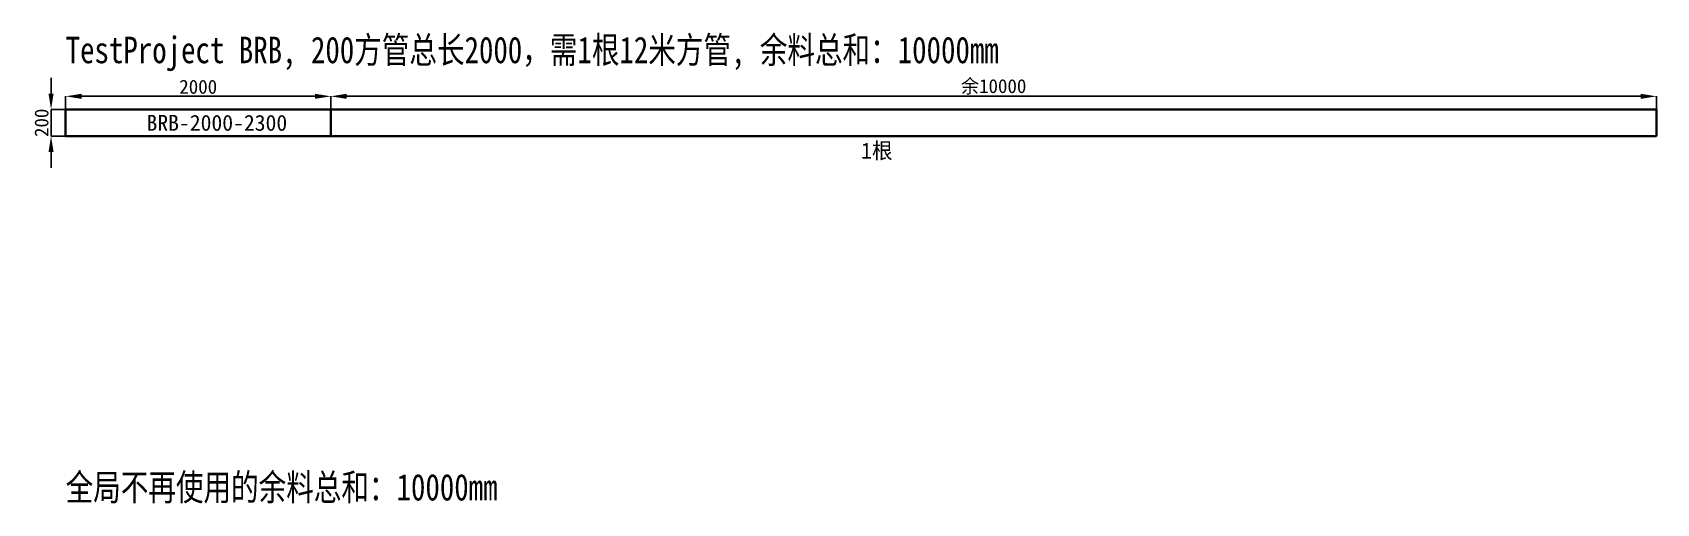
# Model space of a CAD drawing. Header units: metres. Extents: x -250 to 12000, y -1823 to 1732.
import ezdxf

# ---------------------------------------------------------------- set-up
doc = ezdxf.new("R2010")
doc.units = ezdxf.units.M
for name, color, linetype in [('DIMENSION', 3, 'Continuous'), ('TEXT', 3, 'Continuous'), ('TUBE', 3, 'Continuous')]:
    doc.layers.add(name, color=color, linetype=linetype)
doc.dimstyles.get("Standard").update_dxf_attribs({"dimscale": 30, "dimtxt": 3.5, "dimasz": 4, "dimexe": 1.25, "dimexo": 0, "dimtad": 1, "dimcen": 2.5, "dimazin": 3, "dimtfac": 1, "dimtmove": 0, "dimatfit": 3})

# ---------------------------------------------------------------- blocks, each defined once
blk = doc.blocks.new('_CLOSEDFILLED')
at = {"color": 0, "linetype": 'BYBLOCK'}
blk.add_solid([(-1, 0.16), (0, 0), (-1, -0.16)], dxfattribs=at)
blk = doc.blocks.new('*D1')
at = {"color": 0}
for p, q in [((-110, 1270), (-110, 1390)), ((-110, 950), (-110, 1150)), ((-110, 830), (-110, 710))]:
    blk.add_line(p, q, dxfattribs=at)
at = {"color": 3}
for p, q in [((10, 1150), (-110, 1150)), ((10, 950), (-110, 950))]:
    blk.add_line(p, q, dxfattribs=at)
at = {"layer": 'Defpoints'}
for p in [(10, 1150), (-110, 950), (10, 950)]:
    blk.add_point(p, dxfattribs=at)
at = {"layer": 'DIMENSION', "color": 0, "xscale": 120, "yscale": 120}
for p, rotation in [((-110, 1150), 270), ((-110, 950), 90)]:
    blk.add_blockref('_CLOSEDFILLED', p, dxfattribs=dict(at, rotation=rotation))
at = {"layer": 'DIMENSION', "color": 3, "insert": (-181.25, 1050), "char_height": 105, "attachment_point": 5, "rotation": 90}
blk.add_mtext('200', dxfattribs=at)
blk = doc.blocks.new('*D2')
at = {"color": 3}
for p, q in [((0, 1150), (0, 1250)), ((2000, 1150), (2000, 1250))]:
    blk.add_line(p, q, dxfattribs=at)
at = {"color": 0}
blk.add_line((120, 1250), (1880, 1250), dxfattribs=at)
at = {"layer": 'Defpoints'}
for p in [(0, 1250), (0, 1150), (2000, 1150)]:
    blk.add_point(p, dxfattribs=at)
at = {"layer": 'DIMENSION', "color": 0, "xscale": 120, "yscale": 120, "rotation": 180}
blk.add_blockref('_CLOSEDFILLED', (0, 1250), dxfattribs=at)
at = {"layer": 'DIMENSION', "color": 0, "xscale": 120, "yscale": 120}
blk.add_blockref('_CLOSEDFILLED', (2000, 1250), dxfattribs=at)
at = {"layer": 'DIMENSION', "color": 3, "insert": (1000, 1321.25), "char_height": 105, "attachment_point": 5}
blk.add_mtext('2000', dxfattribs=at)
blk = doc.blocks.new('*D3')
at = {"color": 3}
for p, q in [((2000, 1150), (2000, 1250)), ((12000, 1150), (12000, 1250))]:
    blk.add_line(p, q, dxfattribs=at)
at = {"color": 0}
blk.add_line((2120, 1250), (11880, 1250), dxfattribs=at)
at = {"layer": 'Defpoints'}
for p in [(2000, 1250), (2000, 1150), (12000, 1150)]:
    blk.add_point(p, dxfattribs=at)
at = {"layer": 'DIMENSION', "color": 0, "xscale": 120, "yscale": 120, "rotation": 180}
blk.add_blockref('_CLOSEDFILLED', (2000, 1250), dxfattribs=at)
at = {"layer": 'DIMENSION', "color": 0, "xscale": 120, "yscale": 120}
blk.add_blockref('_CLOSEDFILLED', (12000, 1250), dxfattribs=at)
at = {"layer": 'DIMENSION', "color": 3, "insert": (7000, 1321.25), "char_height": 105, "attachment_point": 5}
blk.add_mtext('余10000', dxfattribs=at)

msp = doc.modelspace()

# ---------------------------------------------------------------- linework, layer by layer
at = {"layer": 'TUBE', "color": 7, "lineweight": 35}
for p, q in [((0, 1150), (2000, 1150)), ((0, 1150), (0, 950)), ((2000, 1150), (2000, 950)), ((2000, 1150), (12000, 1150)), ((2000, 1150), (2000, 950)), ((12000, 1150), (12000, 950)), ((0, 950), (2000, 950)), ((2000, 950), (12000, 950))]:
    msp.add_line(p, q, dxfattribs=at)

# ---------------------------------------------------------------- texts
at = {"layer": 'TEXT', "width": 0.8}
for s, p in [('TestProject BRB, 200方管总长2000，需1根12米方管, 余料总和：10000mm', (0, 1500)), ('全局不再使用的余料总和：10000mm', (0, -1800))]:
    msp.add_text(s, height=200, dxfattribs=at).set_placement(p)
at = {"layer": 'TEXT'}
for s, p in [('BRB-2000-2300', (610, 990)), ('1根', (6000, 780))]:
    msp.add_text(s, height=120, dxfattribs=at).set_placement(p)

# ---------------------------------------------------------------- dimensions: what is measured, and where the dimension line sits
at = {"layer": 'DIMENSION', "color": 3, "lineweight": 25}
dim = msp.add_linear_dim(base=(-110, 950), p1=(10, 950), p2=(10, 1150), angle=90, text='200', dimstyle='Standard', dxfattribs=at)
dim.commit()
dim.dimension.update_dxf_attribs({"geometry": '*D1', "text_midpoint": (-181.25, 1050)})
for base, p1, p2, text, picture, middle in [((0, 1250), (0, 1150), (2000, 1150), '2000', '*D2', (1000, 1321.25)), ((2000, 1250), (2000, 1150), (12000, 1150), '余10000', '*D3', (7000, 1321.25))]:
    dim = msp.add_linear_dim(base=base, p1=p1, p2=p2, text=text, dimstyle='Standard', dxfattribs=at)
    dim.commit()
    dim.dimension.update_dxf_attribs({"geometry": picture, "text_midpoint": middle})

doc.saveas('drawing.dxf')
